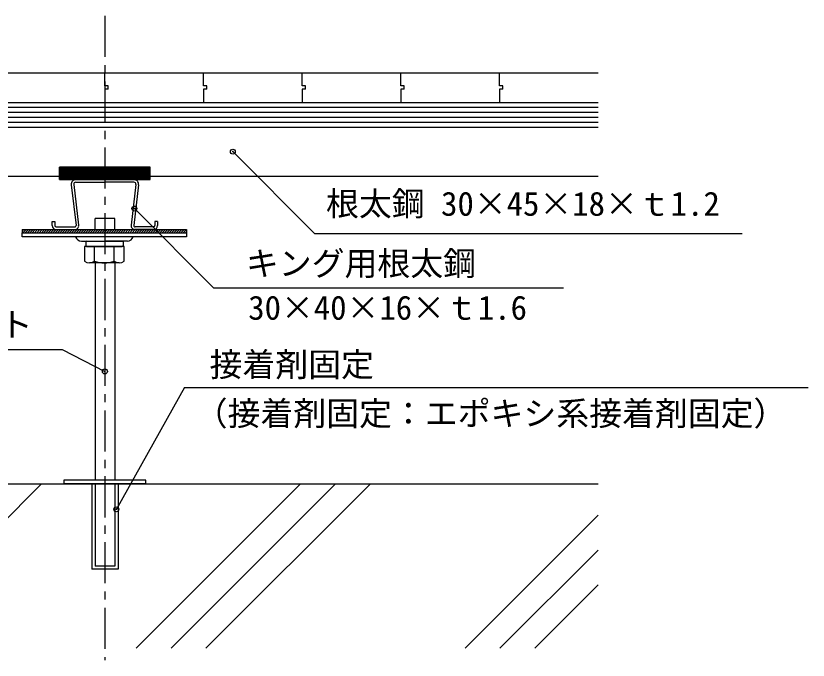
# Model space of a CAD drawing. Units: millimetres, scale not verified. Extents: x -1033 to 1029, y -737 to 700.
# Drawn here: x -434.2 to 47.8, y -428 to -36.2 of the extents above; entities that cross this region are included whole.
import ezdxf
from ezdxf.enums import TextEntityAlignment as Align

# ---------------------------------------------------------------- set-up
doc = ezdxf.new("R2010")
doc.units = ezdxf.units.MM
doc.header["$LTSCALE"] = 5
doc.header["$PDMODE"] = 32
doc.header["$PDSIZE"] = 3
doc.linetypes.add('CHAIN1', pattern=[8, 5, -1, 1, -1])
for name, color, linetype in [('0-0_中心線', 4, 'CHAIN1'), ('0-1_中線', 7, 'Continuous'), ('0-2_太線１', 3, 'Continuous'), ('0-4_細線', 4, 'Continuous'), ('0-6_文字', 7, 'Continuous')]:
    doc.layers.add(name, color=color, linetype=linetype)
doc.styles.add('ＭＳ ゴシック', font='')
doc.styles.get('ＭＳ ゴシック').set_extended_font_data('MS Gothic')

msp = doc.modelspace()

# ---------------------------------------------------------------- linework, layer by layer
at = {"layer": '0-0_中心線'}
msp.add_line((-380.012, -36.173), (-380.012, -428.024), dxfattribs=at)
at = {"layer": '0-1_中線'}
for p, q in [((-680.012, -70.773), (-80.012, -70.773)), ((-680.012, -88.773), (-80.012, -88.773)), ((-680.012, -103.773), (-80.012, -103.773)), ((-680.012, -133.773), (-407.512, -133.773)), ((-352.512, -133.773), (-80.012, -133.773)), ((-400.496, -138.904), (-397.548, -163.679)), ((-398.907, -138.715), (-395.959, -163.49)), ((-397.715, -135.773), (-362.309, -135.773)), ((-397.715, -137.373), (-380.012, -137.373)), ((-362.309, -137.373), (-380.012, -137.373)), ((-361.117, -138.715), (-364.065, -163.49)), ((-359.529, -138.904), (-362.476, -163.679)), ((-412.029, -161.173), (-410.429, -161.173)), ((-412.029, -163.773), (-412.029, -161.173)), ((-410.429, -161.173), (-410.429, -163.773)), ((-374.012, -159.364), (-386.012, -159.364)), ((-386.012, -166.173), (-386.012, -159.364)), ((-374.012, -166.173), (-374.012, -159.364)), ((-349.595, -161.173), (-349.595, -163.773)), ((-347.995, -161.173), (-349.595, -161.173)), ((-347.995, -161.173), (-347.995, -163.773)), ((-430.325, -168.173), (-330.325, -168.173)), ((-409.629, -164.573), (-398.343, -164.573)), ((-409.629, -166.173), (-398.343, -166.173)), ((-350.395, -164.573), (-361.682, -164.573)), ((-361.682, -166.173), (-350.395, -166.173)), ((-330.325, -168.173), (-330.325, -170.473)), ((-394.325, -173.173), (-380.325, -173.173)), ((-391.175, -173.173), (-369.475, -173.173)), ((-366.325, -173.173), (-380.325, -173.173)), ((-392.45, -176.373), (-392.45, -185.435)), ((-368.201, -176.373), (-392.45, -176.373)), ((-391.675, -173.673), (-391.675, -175.873)), ((-391.175, -176.373), (-369.475, -176.373)), ((-370.325, -176.373), (-390.325, -176.373)), ((-386.388, -185.435), (-386.388, -176.373)), ((-374.263, -185.435), (-374.263, -176.373)), ((-368.975, -173.673), (-368.975, -175.873)), ((-368.201, -185.435), (-368.201, -176.373)), ((-371.232, -186.373), (-389.419, -186.373)), ((-386.012, -186.373), (-386.012, -318.473)), ((-374.012, -186.373), (-374.012, -318.473)), ((-680.012, -320.773), (-80.012, -320.773)), ((-418.498, -320.773), (-518.498, -420.773)), ((-405.012, -318.473), (-405.012, -320.773)), ((-405.012, -318.473), (-405.012, -320.773)), ((-355.012, -320.773), (-405.012, -320.773)), ((-388.012, -320.773), (-388.012, -372.773)), ((-386.012, -320.773), (-386.012, -370.773)), ((-374.012, -320.773), (-374.012, -370.773)), ((-372.012, -320.773), (-372.012, -372.773)), ((-260.925, -320.773), (-360.925, -420.773)), ((-355.012, -320.773), (-355.012, -318.473)), ((-239.712, -320.773), (-339.712, -420.773)), ((-218.498, -320.773), (-318.498, -420.773)), ((-80.012, -339.861), (-160.925, -420.773)), ((-80.012, -361.074), (-139.712, -420.773)), ((-374.012, -370.773), (-386.012, -370.773)), ((-372.012, -372.773), (-388.012, -372.773)), ((-80.012, -382.287), (-118.498, -420.773))]:
    msp.add_line(p, q, dxfattribs=at)
for points in [[(-330.325, -170.473), (-430.325, -170.473), (-430.325, -168.173)], [(-355.012, -320.773), (-355.012, -318.473), (-405.012, -318.473)]]:
    msp.add_lwpolyline(points, dxfattribs=at)
for centre, radius, start, end in [((-397.715, -138.573), 2.8, 90, 185.86746), ((-397.715, -138.573), 1.2, 90, 185.86746), ((-362.309, -138.573), 2.8, 354.13252, 90), ((-362.309, -138.573), 1.2, 354.13252, 90), ((-409.629, -163.773), 2.4, 180, 270), ((-409.629, -163.773), 0.8, 180, 270), ((-398.343, -163.773), 2.4, 270, 6.78503), ((-398.343, -163.773), 0.8, 270, 6.78503), ((-361.682, -163.773), 2.4, 173.21495, 270), ((-361.682, -163.773), 0.8, 173.21495, 270), ((-350.395, -163.773), 2.4, 270, 0), ((-350.395, -163.773), 0.8, 270, 0), ((-394.325, -169.555), 3.619, 194.70476, 270), ((-391.175, -173.673), 0.5, 90, 180), ((-369.475, -173.673), 0.5, 0, 90), ((-366.325, -169.555), 3.619, 270, 345.29523), ((-391.175, -175.873), 0.5, 180, 270), ((-369.475, -175.873), 0.5, 270, 0), ((-389.419, -181.006), 5.367, 235.61575, 304.38425), ((-380.325, -166.311), 20.062, 252.41205, 287.58795), ((-371.232, -181.006), 5.367, 235.61575, 304.38425)]:
    msp.add_arc(centre, radius, start, end, dxfattribs=at)
at = {"layer": '0-2_太線１'}
for p, q in [((-680.012, -91.773), (-80.012, -91.773)), ((-680.012, -94.773), (-80.012, -94.773)), ((-680.012, -97.773), (-80.012, -97.773)), ((-680.012, -100.773), (-80.012, -100.773)), ((-352.512, -128.273), (-407.512, -128.273)), ((-407.512, -131.687), (-404.099, -128.273)), ((-407.512, -130.98), (-404.806, -128.273)), ((-407.512, -130.273), (-405.513, -128.273)), ((-407.512, -129.566), (-406.22, -128.273)), ((-407.512, -128.858), (-406.927, -128.273)), ((-407.512, -135.773), (-407.512, -128.273)), ((-407.356, -135.773), (-399.856, -128.273)), ((-406.649, -135.773), (-399.149, -128.273)), ((-405.942, -135.773), (-398.442, -128.273)), ((-405.512, -130.394), (-403.391, -128.273)), ((-405.512, -131.808), (-401.977, -128.273)), ((-405.235, -135.773), (-397.735, -128.273)), ((-404.684, -130.273), (-402.684, -128.273)), ((-404.528, -135.773), (-397.028, -128.273)), ((-403.82, -135.773), (-396.32, -128.273)), ((-403.27, -130.273), (-401.27, -128.273)), ((-403.113, -135.773), (-395.613, -128.273)), ((-402.563, -130.273), (-400.563, -128.273)), ((-402.406, -135.773), (-394.906, -128.273)), ((-401.699, -135.773), (-394.199, -128.273)), ((-400.992, -135.773), (-393.492, -128.273)), ((-400.285, -135.773), (-392.785, -128.273)), ((-399.578, -135.773), (-392.078, -128.273)), ((-398.871, -135.773), (-391.371, -128.273)), ((-398.164, -135.773), (-390.664, -128.273)), ((-397.456, -135.773), (-389.956, -128.273)), ((-396.749, -135.773), (-389.249, -128.273)), ((-396.042, -135.773), (-388.542, -128.273)), ((-395.335, -135.773), (-387.835, -128.273)), ((-394.628, -135.773), (-387.128, -128.273)), ((-393.921, -135.773), (-386.421, -128.273)), ((-393.214, -135.773), (-385.714, -128.273)), ((-388.971, -135.773), (-381.471, -128.273)), ((-388.264, -135.773), (-380.764, -128.273)), ((-387.557, -135.773), (-380.057, -128.273)), ((-387.127, -131.808), (-383.592, -128.273)), ((-387.127, -130.394), (-385.007, -128.273)), ((-386.85, -135.773), (-379.35, -128.273)), ((-386.3, -130.273), (-384.3, -128.273)), ((-386.143, -135.773), (-378.643, -128.273)), ((-385.436, -135.773), (-377.936, -128.273)), ((-384.885, -130.273), (-382.885, -128.273)), ((-384.729, -135.773), (-377.229, -128.273)), ((-384.178, -130.273), (-382.178, -128.273)), ((-384.021, -135.773), (-376.521, -128.273)), ((-383.314, -135.773), (-375.814, -128.273)), ((-382.607, -135.773), (-375.107, -128.273)), ((-381.9, -135.773), (-374.4, -128.273)), ((-381.193, -135.773), (-373.693, -128.273)), ((-380.486, -135.773), (-372.986, -128.273)), ((-379.779, -135.773), (-372.279, -128.273)), ((-379.072, -135.773), (-371.572, -128.273)), ((-378.365, -135.773), (-370.865, -128.273)), ((-377.657, -135.773), (-370.157, -128.273)), ((-376.95, -135.773), (-369.45, -128.273)), ((-376.243, -135.773), (-368.743, -128.273)), ((-375.536, -135.773), (-368.036, -128.273)), ((-374.829, -135.773), (-367.329, -128.273)), ((-374.122, -135.773), (-366.622, -128.273)), ((-373.415, -135.773), (-365.915, -128.273)), ((-372.708, -135.773), (-365.208, -128.273)), ((-372.001, -135.773), (-364.501, -128.273)), ((-371.293, -135.773), (-363.793, -128.273)), ((-370.586, -135.773), (-363.086, -128.273)), ((-369.879, -135.773), (-362.379, -128.273)), ((-369.172, -135.773), (-361.672, -128.273)), ((-368.465, -135.773), (-360.965, -128.273)), ((-367.758, -135.773), (-360.258, -128.273)), ((-367.051, -135.773), (-359.551, -128.273)), ((-366.344, -135.773), (-358.844, -128.273)), ((-365.637, -135.773), (-358.137, -128.273)), ((-364.93, -135.773), (-357.43, -128.273)), ((-364.222, -135.773), (-356.722, -128.273)), ((-363.515, -135.773), (-356.015, -128.273)), ((-362.808, -135.773), (-355.308, -128.273)), ((-362.101, -135.773), (-354.601, -128.273)), ((-361.394, -135.773), (-353.894, -128.273)), ((-360.687, -135.773), (-353.187, -128.273)), ((-359.98, -135.773), (-352.512, -128.306)), ((-359.273, -135.773), (-352.512, -129.013)), ((-358.566, -135.773), (-352.512, -129.72)), ((-352.512, -135.773), (-352.512, -128.273)), ((-407.512, -135.222), (-402.563, -130.273)), ((-407.512, -134.515), (-403.27, -130.273)), ((-407.512, -133.101), (-404.684, -130.273)), ((-407.512, -132.394), (-405.512, -130.394)), ((-407.512, -133.808), (-405.512, -131.808)), ((-392.507, -135.773), (-387.127, -130.394)), ((-391.8, -135.773), (-386.3, -130.273)), ((-391.092, -135.773), (-387.127, -131.808)), ((-390.385, -135.773), (-384.885, -130.273)), ((-389.678, -135.773), (-384.178, -130.273)), ((-357.858, -135.773), (-352.512, -130.427)), ((-357.151, -135.773), (-352.512, -131.134)), ((-356.444, -135.773), (-352.512, -131.841)), ((-355.737, -135.773), (-352.512, -132.548)), ((-355.03, -135.773), (-352.512, -133.255)), ((-354.323, -135.773), (-352.512, -133.962)), ((-353.616, -135.773), (-352.512, -134.67)), ((-407.512, -135.773), (-352.512, -135.773)), ((-352.909, -135.773), (-352.512, -135.377)), ((-430.325, -166.173), (-430.325, -168.173)), ((-429.387, -166.173), (-430.325, -167.112)), ((-427.973, -166.173), (-429.973, -168.173)), ((-426.558, -166.173), (-428.558, -168.173)), ((-425.144, -166.173), (-427.144, -168.173)), ((-423.73, -166.173), (-425.73, -168.173)), ((-422.316, -166.173), (-424.316, -168.173)), ((-420.901, -166.173), (-422.901, -168.173)), ((-419.487, -166.173), (-421.487, -168.173)), ((-418.073, -166.173), (-420.073, -168.173)), ((-416.659, -166.173), (-418.659, -168.173)), ((-415.245, -166.173), (-417.245, -168.173)), ((-413.83, -166.173), (-415.83, -168.173)), ((-412.416, -166.173), (-414.416, -168.173)), ((-411.002, -166.173), (-413.002, -168.173)), ((-409.588, -166.173), (-411.588, -168.173)), ((-408.174, -166.173), (-410.174, -168.173)), ((-409.942, -166.173), (-398.656, -166.173)), ((-409.942, -166.173), (-398.656, -166.173)), ((-406.759, -166.173), (-408.759, -168.173)), ((-405.345, -166.173), (-407.345, -168.173)), ((-403.931, -166.173), (-405.931, -168.173)), ((-402.517, -166.173), (-404.517, -168.173)), ((-401.102, -166.173), (-403.102, -168.173)), ((-399.688, -166.173), (-401.688, -168.173)), ((-398.274, -166.173), (-400.274, -168.173)), ((-396.86, -166.173), (-398.86, -168.173)), ((-395.446, -166.173), (-397.446, -168.173)), ((-394.031, -166.173), (-396.031, -168.173)), ((-392.617, -166.173), (-394.617, -168.173)), ((-391.203, -166.173), (-393.203, -168.173)), ((-389.789, -166.173), (-391.789, -168.173)), ((-388.375, -166.173), (-390.375, -168.173)), ((-386.96, -166.173), (-388.96, -168.173)), ((-385.546, -166.173), (-387.546, -168.173)), ((-384.132, -166.173), (-386.132, -168.173)), ((-382.718, -166.173), (-384.718, -168.173)), ((-381.303, -166.173), (-383.303, -168.173)), ((-379.889, -166.173), (-381.889, -168.173)), ((-378.475, -166.173), (-380.475, -168.173)), ((-377.061, -166.173), (-379.061, -168.173)), ((-375.647, -166.173), (-377.647, -168.173)), ((-374.232, -166.173), (-376.232, -168.173)), ((-372.818, -166.173), (-374.818, -168.173)), ((-371.404, -166.173), (-373.404, -168.173)), ((-369.99, -166.173), (-371.99, -168.173)), ((-368.576, -166.173), (-370.576, -168.173)), ((-367.161, -166.173), (-369.161, -168.173)), ((-365.747, -166.173), (-367.747, -168.173)), ((-364.333, -166.173), (-366.333, -168.173)), ((-362.919, -166.173), (-364.919, -168.173)), ((-361.504, -166.173), (-363.504, -168.173)), ((-360.09, -166.173), (-362.09, -168.173)), ((-350.709, -166.173), (-361.995, -166.173)), ((-358.676, -166.173), (-360.676, -168.173)), ((-357.262, -166.173), (-359.262, -168.173)), ((-355.848, -166.173), (-357.848, -168.173)), ((-354.433, -166.173), (-356.433, -168.173)), ((-353.019, -166.173), (-355.019, -168.173)), ((-351.605, -166.173), (-353.605, -168.173)), ((-350.191, -166.173), (-352.191, -168.173)), ((-348.777, -166.173), (-350.777, -168.173)), ((-347.362, -166.173), (-349.362, -168.173)), ((-345.948, -166.173), (-347.948, -168.173)), ((-344.534, -166.173), (-346.534, -168.173)), ((-343.12, -166.173), (-345.12, -168.173)), ((-341.705, -166.173), (-343.705, -168.173)), ((-340.291, -166.173), (-342.291, -168.173)), ((-338.877, -166.173), (-340.877, -168.173)), ((-337.463, -166.173), (-339.463, -168.173)), ((-336.049, -166.173), (-338.049, -168.173)), ((-334.634, -166.173), (-336.634, -168.173)), ((-333.22, -166.173), (-335.22, -168.173)), ((-331.806, -166.173), (-333.806, -168.173)), ((-330.392, -166.173), (-332.392, -168.173)), ((-330.325, -167.521), (-330.978, -168.173))]:
    msp.add_line(p, q, dxfattribs=at)
for points in [[(-430.325, -166.173), (-330.325, -166.173), (-330.325, -168.173)], [(-350.709, -166.173), (-361.995, -166.173), (-350.709, -166.173)]]:
    msp.add_lwpolyline(points, dxfattribs=at)
at = {"layer": '0-4_細線'}
for points in [[(-378.012, -80.773), (-378.012, -78.773), (-380.012, -78.773), (-380.012, -70.773)], [(-318.012, -80.773), (-318.012, -78.773), (-320.012, -78.773), (-320.012, -70.773)], [(-258.012, -80.773), (-258.012, -78.773), (-260.012, -78.773), (-260.012, -70.773)], [(-198.012, -80.773), (-198.012, -78.773), (-200.012, -78.773), (-200.012, -70.773)], [(-138.012, -80.773), (-138.012, -78.773), (-140.012, -78.773), (-140.012, -70.773)], [(-378.012, -80.773), (-380.012, -80.773), (-380.012, -88.773)], [(-318.012, -80.773), (-320.012, -80.773), (-320.012, -88.773)], [(-258.012, -80.773), (-260.012, -80.773), (-260.012, -88.773)], [(-198.012, -80.773), (-200.012, -80.773), (-200.012, -88.773)], [(-138.012, -80.773), (-140.012, -80.773), (-140.012, -88.773)]]:
    msp.add_lwpolyline(points, dxfattribs=at)
at = {"layer": '0-6_文字'}
for p, q in [((-362.056, -153.376), (-313.857, -201.575)), ((-313.857, -201.575), (-101.002, -201.575)), ((-538.057, -239.104), (-405.907, -239.104)), ((-405.907, -239.104), (-380.012, -252.416)), ((-331.615, -262.271), (-373.012, -336.269)), ((-331.615, -262.271), (47.802, -262.271))]:
    msp.add_line(p, q, dxfattribs=at)
msp.add_lwpolyline([(-302.16, -118.773), (-252.424, -168.509), (7.595, -168.509)], dxfattribs=at)
for p in [(-302.16, -118.773), (-362.056, -153.376), (-380.012, -252.416), (-373.012, -336.269)]:
    msp.add_point(p, dxfattribs=at)

# ---------------------------------------------------------------- texts
at = {"layer": '0-6_文字', "style": 'ＭＳ ゴシック'}
for s, p in [('根太鋼 30×45×18×ｔ1.2', (-245.468, -162.153)), ('キング用根太鋼', (-294.205, -198.473)), ('30×40×16×ｔ1.6', (-292.815, -225.389)), ('1/2"ボルト', (-523.859, -235.632)), ('接着剤固定', (-316.325, -259.962)), ('（接着剤固定：エポキシ系接着剤固定）', (-325.358, -289.715))]:
    msp.add_text(s, height=14.66, dxfattribs=at).set_placement(p, align=Align.BOTTOM_LEFT)

doc.saveas('drawing.dxf')
